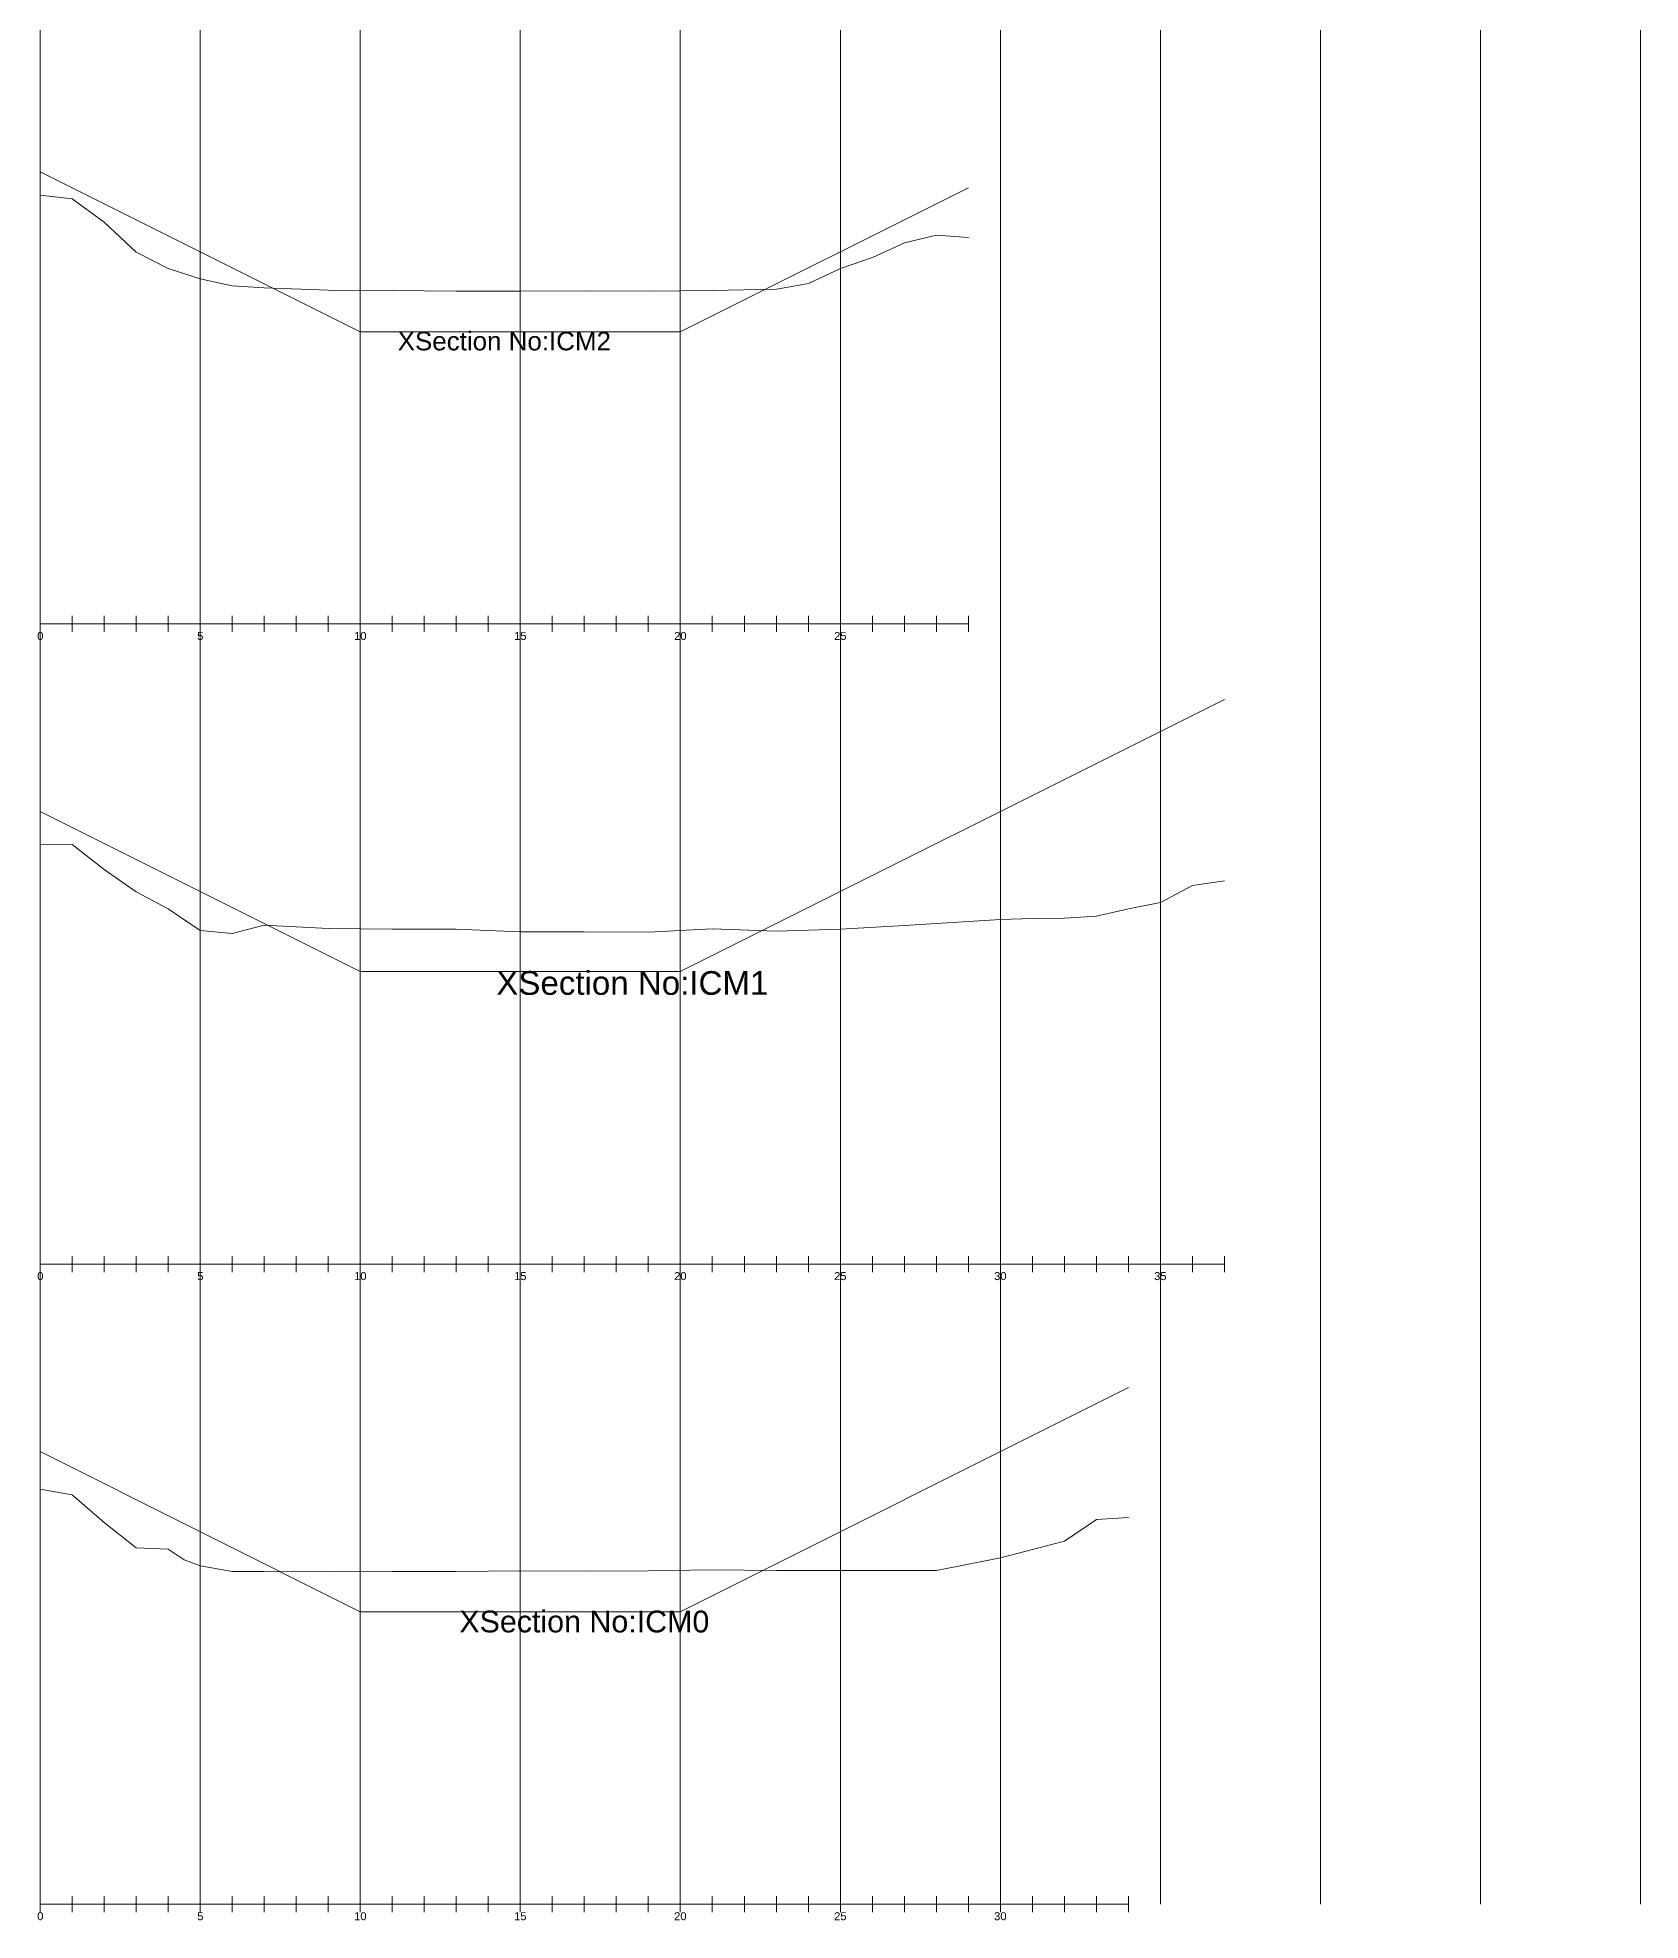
# Model space of a CAD drawing. Header units: inches. Extents: x 1000 to 1050, y 19 to 510.
# Drawn here: x 999.9 to 1050, y 19.5 to 78.3 of the extents above; entities that cross this region are included whole.
import ezdxf

# ---------------------------------------------------------------- set-up
doc = ezdxf.new("R2010")
doc.units = ezdxf.units.IN
doc.header["$LTSCALE"] = 7
doc.header["$MEASUREMENT"] = 0
doc.layers.add('Cross Section Labels', color=7, linetype='Continuous', lineweight=9)
doc.styles.get("Standard").update_dxf_attribs({"font": 'arial.ttf'})

msp = doc.modelspace()

# ---------------------------------------------------------------- linework, layer by layer
at = {"layer": 'Cross Section Labels'}
for p, q in [((1000, 510), (1000, 20)), ((1005, 510), (1005, 20)), ((1010, 510), (1010, 20)), ((1015, 510), (1015, 20)), ((1020, 510), (1020, 20)), ((1025, 510), (1025, 20)), ((1030, 510), (1030, 20)), ((1035, 510), (1035, 20)), ((1040, 510), (1040, 20)), ((1045, 510), (1045, 20)), ((1050, 510), (1050, 20))]:
    msp.add_line(p, q, dxfattribs=at)
for points in [[(1000, 74.13), (1010, 69.13), (1015, 69.13), (1020, 69.13), (1029, 73.63)], [(1029, 72.077), (1028, 72.147), (1027, 71.907), (1026, 71.447), (1025, 71.103), (1024, 70.633), (1023, 70.463), (1021, 70.423), (1019, 70.393), (1017, 70.413), (1015, 70.393), (1013, 70.393), (1011, 70.423), (1009, 70.433), (1007, 70.503), (1006, 70.563), (1005, 70.783), (1004, 71.103), (1003, 71.612), (1002, 72.557), (1001, 73.287), (1000, 73.392)], [(1000, 59.75), (1000, 60.25)], [(1000, 59.75), (1000, 60.25)], [(1000, 60), (1029, 60)], [(1000, 60), (1029, 60)], [(1001, 59.75), (1001, 60.25)], [(1001, 59.75), (1001, 60.25)], [(1002, 59.75), (1002, 60.25)], [(1002, 59.75), (1002, 60.25)], [(1003, 59.75), (1003, 60.25)], [(1003, 59.75), (1003, 60.25)], [(1004, 59.75), (1004, 60.25)], [(1004, 59.75), (1004, 60.25)], [(1005, 59.75), (1005, 60.25)], [(1005, 59.75), (1005, 60.25)], [(1006, 59.75), (1006, 60.25)], [(1006, 59.75), (1006, 60.25)], [(1007, 59.75), (1007, 60.25)], [(1007, 59.75), (1007, 60.25)], [(1008, 59.75), (1008, 60.25)], [(1008, 59.75), (1008, 60.25)], [(1009, 59.75), (1009, 60.25)], [(1009, 59.75), (1009, 60.25)], [(1010, 59.75), (1010, 60.25)], [(1010, 59.75), (1010, 60.25)], [(1011, 59.75), (1011, 60.25)], [(1011, 59.75), (1011, 60.25)], [(1012, 59.75), (1012, 60.25)], [(1012, 59.75), (1012, 60.25)], [(1013, 59.75), (1013, 60.25)], [(1013, 59.75), (1013, 60.25)], [(1014, 59.75), (1014, 60.25)], [(1014, 59.75), (1014, 60.25)], [(1015, 59.75), (1015, 60.25)], [(1015, 59.75), (1015, 60.25)], [(1016, 59.75), (1016, 60.25)], [(1016, 59.75), (1016, 60.25)], [(1017, 59.75), (1017, 60.25)], [(1017, 59.75), (1017, 60.25)], [(1018, 59.75), (1018, 60.25)], [(1018, 59.75), (1018, 60.25)], [(1019, 59.75), (1019, 60.25)], [(1019, 59.75), (1019, 60.25)], [(1020, 59.75), (1020, 60.25)], [(1020, 59.75), (1020, 60.25)], [(1021, 59.75), (1021, 60.25)], [(1021, 59.75), (1021, 60.25)], [(1022, 59.75), (1022, 60.25)], [(1022, 59.75), (1022, 60.25)], [(1023, 59.75), (1023, 60.25)], [(1023, 59.75), (1023, 60.25)], [(1024, 59.75), (1024, 60.25)], [(1024, 59.75), (1024, 60.25)], [(1025, 59.75), (1025, 60.25)], [(1025, 59.75), (1025, 60.25)], [(1026, 59.75), (1026, 60.25)], [(1026, 59.75), (1026, 60.25)], [(1027, 59.75), (1027, 60.25)], [(1027, 59.75), (1027, 60.25)], [(1028, 59.75), (1028, 60.25)], [(1028, 59.75), (1028, 60.25)], [(1029, 59.75), (1029, 60.25)], [(1029, 59.75), (1029, 60.25)], [(1000, 54.14), (1010, 49.14), (1015, 49.14), (1020, 49.14), (1037, 57.64)], [(1037, 51.97), (1036, 51.83), (1035, 51.3), (1034, 51.097), (1033, 50.867), (1032, 50.807), (1031, 50.797), (1030, 50.767), (1029, 50.707), (1027, 50.577), (1025, 50.467), (1023, 50.397), (1021, 50.477), (1019, 50.367), (1017, 50.377), (1015, 50.377), (1013, 50.467), (1011, 50.467), (1009, 50.487), (1007, 50.587), (1006, 50.327), (1005, 50.427), (1004, 51.097), (1003, 51.63), (1002, 52.33), (1001, 53.11), (1000, 53.12)], [(1000, 39.75), (1000, 40.25)], [(1000, 39.75), (1000, 40.25)], [(1000, 40), (1037, 40)], [(1000, 40), (1037, 40)], [(1001, 39.75), (1001, 40.25)], [(1001, 39.75), (1001, 40.25)], [(1002, 39.75), (1002, 40.25)], [(1002, 39.75), (1002, 40.25)], [(1003, 39.75), (1003, 40.25)], [(1003, 39.75), (1003, 40.25)], [(1004, 39.75), (1004, 40.25)], [(1004, 39.75), (1004, 40.25)], [(1005, 39.75), (1005, 40.25)], [(1005, 39.75), (1005, 40.25)], [(1006, 39.75), (1006, 40.25)], [(1006, 39.75), (1006, 40.25)], [(1007, 39.75), (1007, 40.25)], [(1007, 39.75), (1007, 40.25)], [(1008, 39.75), (1008, 40.25)], [(1008, 39.75), (1008, 40.25)], [(1009, 39.75), (1009, 40.25)], [(1009, 39.75), (1009, 40.25)], [(1010, 39.75), (1010, 40.25)], [(1010, 39.75), (1010, 40.25)], [(1011, 39.75), (1011, 40.25)], [(1011, 39.75), (1011, 40.25)], [(1012, 39.75), (1012, 40.25)], [(1012, 39.75), (1012, 40.25)], [(1013, 39.75), (1013, 40.25)], [(1013, 39.75), (1013, 40.25)], [(1014, 39.75), (1014, 40.25)], [(1014, 39.75), (1014, 40.25)], [(1015, 39.75), (1015, 40.25)], [(1015, 39.75), (1015, 40.25)], [(1016, 39.75), (1016, 40.25)], [(1016, 39.75), (1016, 40.25)], [(1017, 39.75), (1017, 40.25)], [(1017, 39.75), (1017, 40.25)], [(1018, 39.75), (1018, 40.25)], [(1018, 39.75), (1018, 40.25)], [(1019, 39.75), (1019, 40.25)], [(1019, 39.75), (1019, 40.25)], [(1020, 39.75), (1020, 40.25)], [(1020, 39.75), (1020, 40.25)], [(1021, 39.75), (1021, 40.25)], [(1021, 39.75), (1021, 40.25)], [(1022, 39.75), (1022, 40.25)], [(1022, 39.75), (1022, 40.25)], [(1023, 39.75), (1023, 40.25)], [(1023, 39.75), (1023, 40.25)], [(1024, 39.75), (1024, 40.25)], [(1024, 39.75), (1024, 40.25)], [(1025, 39.75), (1025, 40.25)], [(1025, 39.75), (1025, 40.25)], [(1026, 39.75), (1026, 40.25)], [(1026, 39.75), (1026, 40.25)], [(1027, 39.75), (1027, 40.25)], [(1027, 39.75), (1027, 40.25)], [(1028, 39.75), (1028, 40.25)], [(1028, 39.75), (1028, 40.25)], [(1029, 39.75), (1029, 40.25)], [(1029, 39.75), (1029, 40.25)], [(1030, 39.75), (1030, 40.25)], [(1030, 39.75), (1030, 40.25)], [(1031, 39.75), (1031, 40.25)], [(1031, 39.75), (1031, 40.25)], [(1032, 39.75), (1032, 40.25)], [(1032, 39.75), (1032, 40.25)], [(1033, 39.75), (1033, 40.25)], [(1033, 39.75), (1033, 40.25)], [(1034, 39.75), (1034, 40.25)], [(1034, 39.75), (1034, 40.25)], [(1035, 39.75), (1035, 40.25)], [(1035, 39.75), (1035, 40.25)], [(1036, 39.75), (1036, 40.25)], [(1036, 39.75), (1036, 40.25)], [(1037, 39.75), (1037, 40.25)], [(1037, 39.75), (1037, 40.25)], [(1000, 34.14), (1010, 29.14), (1015, 29.14), (1020, 29.14), (1034, 36.14)], [(1034, 32.083), (1033, 32.023), (1032, 31.343), (1030, 30.826), (1029, 30.626), (1028, 30.426), (1027, 30.426), (1025, 30.426), (1023, 30.426), (1021, 30.446), (1019, 30.416), (1017, 30.406), (1015, 30.416), (1013, 30.396), (1011, 30.396), (1009, 30.386), (1007, 30.396), (1006, 30.396), (1005, 30.576), (1004.5, 30.756), (1004, 31.096), (1003, 31.133), (1002, 31.923), (1001, 32.793), (1000, 32.973)], [(1000, 19.75), (1000, 20.25)], [(1000, 19.75), (1000, 20.25)], [(1000, 20), (1034, 20)], [(1000, 20), (1034, 20)], [(1001, 19.75), (1001, 20.25)], [(1001, 19.75), (1001, 20.25)], [(1002, 19.75), (1002, 20.25)], [(1002, 19.75), (1002, 20.25)], [(1003, 19.75), (1003, 20.25)], [(1003, 19.75), (1003, 20.25)], [(1004, 19.75), (1004, 20.25)], [(1004, 19.75), (1004, 20.25)], [(1005, 19.75), (1005, 20.25)], [(1005, 19.75), (1005, 20.25)], [(1006, 19.75), (1006, 20.25)], [(1006, 19.75), (1006, 20.25)], [(1007, 19.75), (1007, 20.25)], [(1007, 19.75), (1007, 20.25)], [(1008, 19.75), (1008, 20.25)], [(1008, 19.75), (1008, 20.25)], [(1009, 19.75), (1009, 20.25)], [(1009, 19.75), (1009, 20.25)], [(1010, 19.75), (1010, 20.25)], [(1010, 19.75), (1010, 20.25)], [(1011, 19.75), (1011, 20.25)], [(1011, 19.75), (1011, 20.25)], [(1012, 19.75), (1012, 20.25)], [(1012, 19.75), (1012, 20.25)], [(1013, 19.75), (1013, 20.25)], [(1013, 19.75), (1013, 20.25)], [(1014, 19.75), (1014, 20.25)], [(1014, 19.75), (1014, 20.25)], [(1015, 19.75), (1015, 20.25)], [(1015, 19.75), (1015, 20.25)], [(1016, 19.75), (1016, 20.25)], [(1016, 19.75), (1016, 20.25)], [(1017, 19.75), (1017, 20.25)], [(1017, 19.75), (1017, 20.25)], [(1018, 19.75), (1018, 20.25)], [(1018, 19.75), (1018, 20.25)], [(1019, 19.75), (1019, 20.25)], [(1019, 19.75), (1019, 20.25)], [(1020, 19.75), (1020, 20.25)], [(1020, 19.75), (1020, 20.25)], [(1021, 19.75), (1021, 20.25)], [(1021, 19.75), (1021, 20.25)], [(1022, 19.75), (1022, 20.25)], [(1022, 19.75), (1022, 20.25)], [(1023, 19.75), (1023, 20.25)], [(1023, 19.75), (1023, 20.25)], [(1024, 19.75), (1024, 20.25)], [(1024, 19.75), (1024, 20.25)], [(1025, 19.75), (1025, 20.25)], [(1025, 19.75), (1025, 20.25)], [(1026, 19.75), (1026, 20.25)], [(1026, 19.75), (1026, 20.25)], [(1027, 19.75), (1027, 20.25)], [(1027, 19.75), (1027, 20.25)], [(1028, 19.75), (1028, 20.25)], [(1028, 19.75), (1028, 20.25)], [(1029, 19.75), (1029, 20.25)], [(1029, 19.75), (1029, 20.25)], [(1030, 19.75), (1030, 20.25)], [(1030, 19.75), (1030, 20.25)], [(1031, 19.75), (1031, 20.25)], [(1031, 19.75), (1031, 20.25)], [(1032, 19.75), (1032, 20.25)], [(1032, 19.75), (1032, 20.25)], [(1033, 19.75), (1033, 20.25)], [(1033, 19.75), (1033, 20.25)], [(1034, 19.75), (1034, 20.25)], [(1034, 19.75), (1034, 20.25)]]:
    msp.add_lwpolyline(points, dxfattribs=at)

# ---------------------------------------------------------------- texts
for s, insert, char_height, attachment_point in [('XSection No:ICM2', (1014.5, 68.834), 0.58, 5), ('XSection No:ICM2', (1014.5, 68.834), 0.58, 5), ('0', (1000, 59.75), 0.25, 2), ('0', (1000, 59.75), 0.25, 2), ('5', (1005, 59.75), 0.25, 2), ('5', (1005, 59.75), 0.25, 2), ('10', (1010, 59.75), 0.25, 2), ('10', (1010, 59.75), 0.25, 2), ('15', (1015, 59.75), 0.25, 2), ('15', (1015, 59.75), 0.25, 2), ('20', (1020, 59.75), 0.25, 2), ('20', (1020, 59.75), 0.25, 2), ('25', (1025, 59.75), 0.25, 2), ('25', (1025, 59.75), 0.25, 2), ('XSection No:ICM1', (1018.5, 48.778), 0.74, 5), ('XSection No:ICM1', (1018.5, 48.778), 0.74, 5), ('0', (1000, 39.75), 0.25, 2), ('0', (1000, 39.75), 0.25, 2), ('5', (1005, 39.75), 0.25, 2), ('5', (1005, 39.75), 0.25, 2), ('10', (1010, 39.75), 0.25, 2), ('10', (1010, 39.75), 0.25, 2), ('15', (1015, 39.75), 0.25, 2), ('15', (1015, 39.75), 0.25, 2), ('20', (1020, 39.75), 0.25, 2), ('20', (1020, 39.75), 0.25, 2), ('25', (1025, 39.75), 0.25, 2), ('25', (1025, 39.75), 0.25, 2), ('30', (1030, 39.75), 0.25, 2), ('30', (1030, 39.75), 0.25, 2), ('35', (1035, 39.75), 0.25, 2), ('35', (1035, 39.75), 0.25, 2), ('XSection No:ICM0', (1017, 28.828), 0.68, 5), ('XSection No:ICM0', (1017, 28.828), 0.68, 5), ('0', (1000, 19.75), 0.25, 2), ('0', (1000, 19.75), 0.25, 2), ('5', (1005, 19.75), 0.25, 2), ('5', (1005, 19.75), 0.25, 2), ('10', (1010, 19.75), 0.25, 2), ('10', (1010, 19.75), 0.25, 2), ('15', (1015, 19.75), 0.25, 2), ('15', (1015, 19.75), 0.25, 2), ('20', (1020, 19.75), 0.25, 2), ('20', (1020, 19.75), 0.25, 2), ('25', (1025, 19.75), 0.25, 2), ('25', (1025, 19.75), 0.25, 2), ('30', (1030, 19.75), 0.25, 2), ('30', (1030, 19.75), 0.25, 2)]:
    msp.add_mtext(s, dxfattribs=dict(at, insert=insert, char_height=char_height, attachment_point=attachment_point))

doc.saveas('drawing.dxf')
